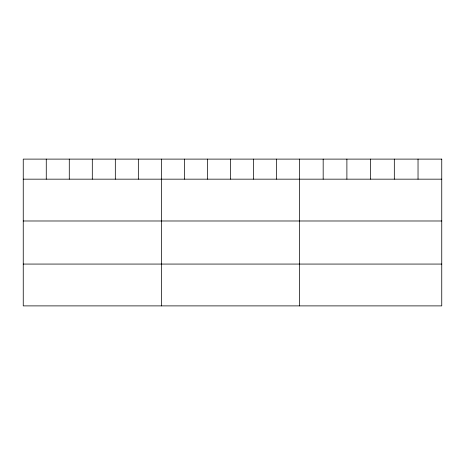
<?xml version="1.0" encoding="UTF-8"?>
<svg xmlns="http://www.w3.org/2000/svg" width="465" height="465" viewBox="0 0 465 465"><rect width="100%" height="100%" fill="white"/><g stroke="black" fill="none" stroke-linecap="round" stroke-linejoin="round"><path stroke-width="0.7" d="M23.25 179.165L441.75 179.165M23.25 220.985L441.75 220.985M23.25 264.068L441.75 264.068M418.035 159.111L418.035 179.165M394.32 159.111L394.32 179.165M370.605 159.111L370.605 179.165M346.89 159.111L346.89 179.165M323.175 159.111L323.175 179.165M299.46 159.111L299.46 305.889M276.443 159.111L276.443 179.165M253.425 159.111L253.425 179.165M230.407 159.111L230.407 179.165M207.39 159.111L207.39 179.165M184.373 159.111L184.373 179.165M161.355 159.111L161.355 305.889M138.338 159.111L138.338 179.165M115.32 159.111L115.32 179.165M92.303 159.111L92.303 179.165M69.285 159.111L69.285 179.165M46.267 159.111L46.267 179.165M441.75 159.111L23.25 159.111L23.25 305.889L441.75 305.889L441.75 159.111"/></g></svg>
